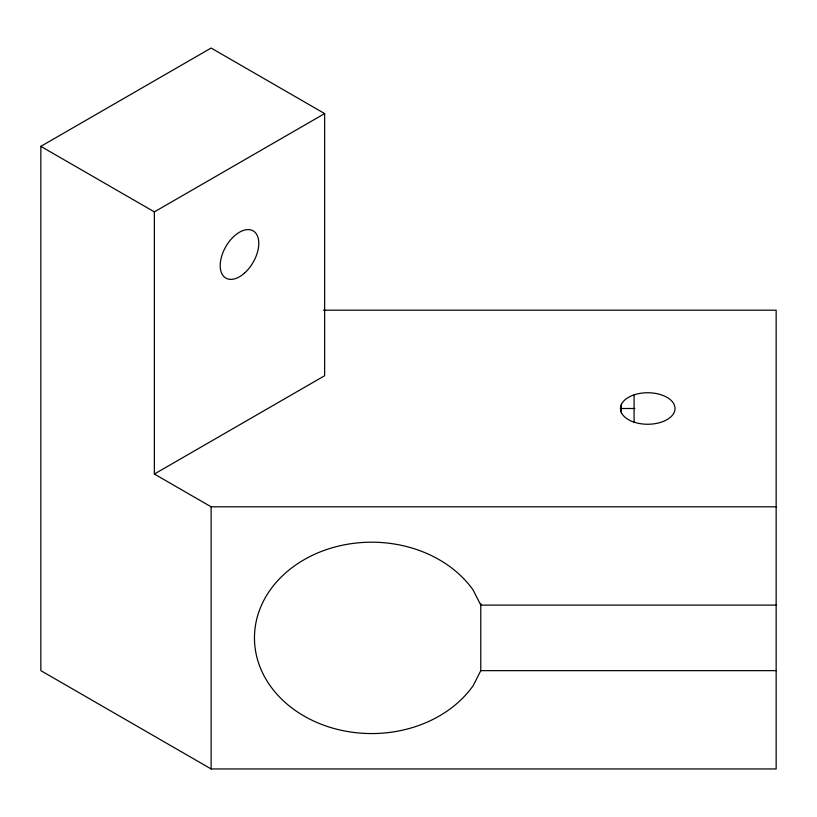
<?xml version="1.0" encoding="UTF-8"?>
<svg xmlns="http://www.w3.org/2000/svg" width="817" height="817" viewBox="0 0 817 817"><rect width="100%" height="100%" fill="white"/><g stroke="black" fill="none" stroke-linecap="round" stroke-linejoin="round"><path stroke-width="1.23" d="M480.784 603.416L480.784 670.645L473.135 685.718A117.188 95.681 0 0 1 296.326 711.178A117.188 95.681 0 0 1 296.326 564.578A117.188 95.681 0 0 1 473.135 590.037L480.784 605.111L776.15 605.111M323.358 310.194L776.15 310.194L776.15 768.95L211.123 768.95L40.85 670.645L40.85 146.355L211.123 48.05L324.635 113.583L324.635 375.728L154.362 474.034L154.362 211.889L324.635 113.583M620.828 408.5L634.829 408.5M154.362 474.034L211.123 506.806L776.15 506.806M480.784 670.645L776.15 670.645M40.85 146.355L154.362 211.889M634.084 394.856A27.288 15.758 0 0 0 634.084 422.144A27.288 15.758 0 0 0 675.016 408.5A27.288 15.758 0 0 0 634.084 394.856L634.084 422.583M621.369 404.425L621.369 413.249M211.123 506.806L211.123 768.95M244.487 273.123A27.288 15.758 -60 0 0 253.147 230.854A27.288 15.758 -60 0 0 220.856 259.479A27.288 15.758 -60 0 0 244.487 273.123"/></g></svg>
